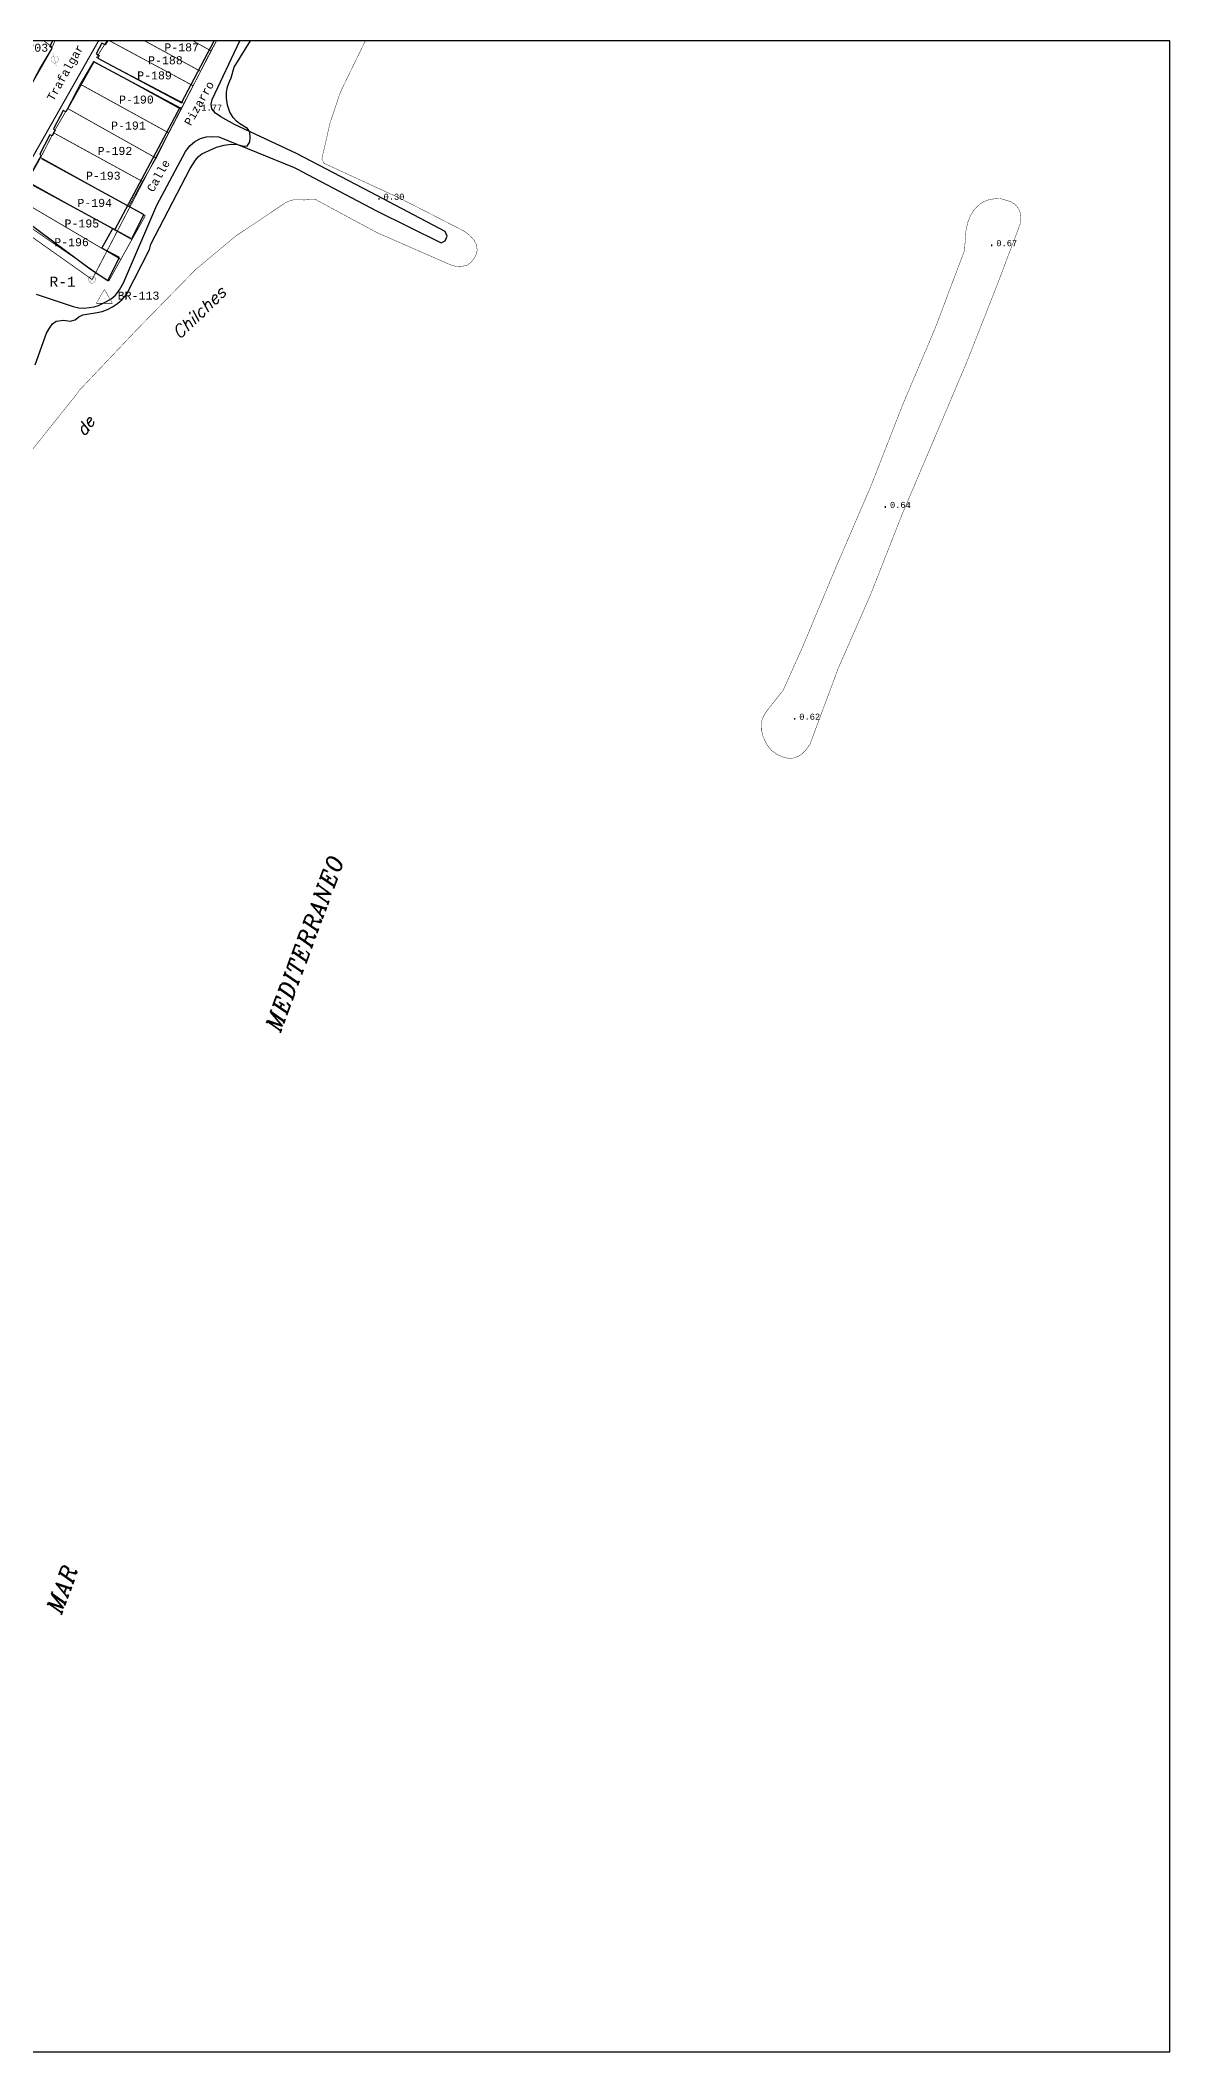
# Model space of a CAD drawing. Extents: x 743000 to 743800, y 4405200 to 4405700.
# Drawn here: x 743519 to 743800, y 4405200 to 4405700 of the extents above; entities that cross this region are included whole.
import ezdxf
from ezdxf.enums import TextEntityAlignment as Align

# ---------------------------------------------------------------- set-up
doc = ezdxf.new("R2010")
doc.units = 0
doc.header["$MEASUREMENT"] = 0
for name, color, linetype in [('10', 7, 'CONTINUOUS'), ('13', 7, 'CONTINUOUS'), ('16', 7, 'CONTINUOUS'), ('2', 7, 'CONTINUOUS'), ('21', 7, 'CONTINUOUS'), ('24', 7, 'CONTINUOUS'), ('32', 7, 'CONTINUOUS'), ('46', 7, 'CONTINUOUS'), ('50', 7, 'CONTINUOUS'), ('51', 7, 'CONTINUOUS'), ('6', 7, 'CONTINUOUS'), ('8', 7, 'CONTINUOUS')]:
    doc.layers.add(name, color=color, linetype=linetype)
doc.styles.add('ITALICC', font='italicc', dxfattribs={"height": 0.2})
doc.styles.add('MONOTXT', font='monotxt', dxfattribs={"height": 0.2})

msp = doc.modelspace()

# ---------------------------------------------------------------- linework, layer by layer
at = {"layer": '10', "color": 7, "linetype": 'Continuous'}
for points, const_width in [([(743531.93, 4405641.54), (743532.36, 4405641.4), (743532.55, 4405641.27), (743532.6799999998, 4405641.1), (743532.79, 4405640.89), (743532.82, 4405640.67), (743532.82, 4405640.46), (743532.63, 4405640.05), (743532.44, 4405639.89), (743532.2499999999, 4405639.78), (743532.04, 4405639.73), (743531.82, 4405639.73), (743531.6, 4405639.78), (743531.42, 4405639.89), (743531.2299999999, 4405640.05), (743531.04, 4405640.46), (743531.06, 4405640.89), (743531.1700000002, 4405641.1), (743531.31, 4405641.27), (743531.5, 4405641.4), (743531.93, 4405641.54)], 0.05), ([(743531.33, 4405641.29), (743532.5799999998, 4405640)], 0.05), ([(743532.55, 4405641.27), (743531.31, 4405640)], 0.05), ([(743533.0099999999, 4405634.72), (743535.0099999999, 4405638.19)], 0.1), ([(743537.0099999999, 4405634.72), (743535.0099999999, 4405638.19)], 0.1), ([(743533.0099999999, 4405634.73), (743537.0099999999, 4405634.73)], 0.1)]:
    msp.add_lwpolyline(points, dxfattribs=dict(at, const_width=const_width))
at = {"layer": '13', "color": 3, "linetype": 'Continuous', "const_width": 0.3}
msp.add_lwpolyline([(743431.07, 4405500), (743450.56, 4405538.99), (743465.56, 4405568.23), (743509.0899999999, 4405656.84), (743533.5600000002, 4405700)], dxfattribs=at)
at = {"layer": '16', "color": 5, "linetype": 'Continuous', "const_width": 0.2}
msp.add_lwpolyline([(743509.0899999999, 4405656.84), (743531.9599999998, 4405640.65), (743562.9, 4405700)], dxfattribs=at)
at = {"layer": '2', "color": 7, "linetype": 'Continuous'}
msp.add_3dface([(743800, 4405200), (743800, 4405700), (743000.0000000001, 4405700), (743000.0000000001, 4405200)], dxfattribs=at)
at = {"layer": '21', "color": 30, "linetype": 'Continuous', "elevation": 1}
for points in [[(743546.5799999998, 4405649.41), (743556.37, 4405668.23), (743557.66, 4405670.33), (743558.44, 4405671.24), (743559.2899999998, 4405671.91), (743562.93, 4405673.57), (743564.7899999998, 4405674.07), (743566.56, 4405674.3), (743568.1199999999, 4405674.21), (743569.25, 4405673.9), (743570.51, 4405673.77), (743571.16, 4405674.89), (743571.3, 4405675.92), (743571.1799999998, 4405677.39), (743570.59, 4405678.22), (743568.74, 4405679.34), (743567.8599999999, 4405680.02), (743567.04, 4405680.95), (743566.21, 4405682.29), (743565.64, 4405683.99), (743565.37, 4405685.74), (743565.37, 4405687.23), (743565.62, 4405688.54), (743566.1, 4405689.87), (743566.56, 4405690.81), (743567.3299999998, 4405693.46), (743571.36, 4405700)], [(743517.7800000001, 4405619.48), (743520.6399999999, 4405627.31), (743521.3299999998, 4405628.52), (743522.14, 4405629.6), (743523.06, 4405630.33), (743524.8900000001, 4405630.58), (743526.5, 4405630.28), (743527.7299999999, 4405630.67), (743528.68, 4405631.4), (743529.67, 4405631.86), (743533.2399999999, 4405632.43), (743534.4599999998, 4405632.73), (743535.77, 4405633.21), (743537.05, 4405633.85), (743538.2799999998, 4405634.67), (743539.4500000002, 4405635.67), (743540.5299999998, 4405636.94), (743546.26, 4405648.13), (743546.5799999998, 4405649.41)]]:
    msp.add_lwpolyline(points, dxfattribs=at)
at = {"layer": '32', "color": 5, "linetype": 'Continuous', "const_width": 0.1}
for points in [[(743599.9199999998, 4405700), (743593.95, 4405687.73), (743593.42, 4405686.38), (743591.1699999998, 4405679.69), (743589.1, 4405670.64), (743589.61, 4405669.57), (743608.67, 4405660.78), (743624.35, 4405652.76), (743625.8200000002, 4405651.7), (743626.93, 4405650.47), (743627.5999999999, 4405649.19), (743627.7399999999, 4405647.86), (743627.3799999999, 4405646.57), (743626.5799999998, 4405645.31), (743625.3299999998, 4405644.24), (743623.56, 4405643.83), (743622.54, 4405643.91), (743621.42, 4405644.17), (743602.8, 4405652.32), (743587.5899999999, 4405660.51), (743586.3399999999, 4405660.55), (743584.84, 4405660.65)], [(743528.1599999998, 4405612.17), (743528.7699999998, 4405613.09), (743543.0600000002, 4405628.16), (743557.73, 4405643.16), (743567.76, 4405651.52), (743580.0400000002, 4405659.74), (743580.9599999998, 4405660.16), (743582.0500000002, 4405660.47), (743583.0700000002, 4405660.45), (743584.8, 4405660.43)], [(743757.51, 4405660.83), (743755.1399999999, 4405660.56), (743753.7299999999, 4405660), (743752.85, 4405659.46), (743751.99, 4405658.68), (743751.14, 4405657.72), (743750.41, 4405656.48), (743749.7599999999, 4405654.85), (743749.3100000002, 4405652.83), (743748.93, 4405647.85), (743741.7, 4405628.68), (743733.57, 4405609.52), (743725.67, 4405589.3), (743717.0500000002, 4405569.3), (743708.6199999999, 4405549.17), (743703.8499999999, 4405538.52), (743699.9099999998, 4405533.57), (743699.2399999999, 4405532.57), (743698.76, 4405531.61), (743698.45, 4405530.65), (743698.41, 4405528.72), (743698.9, 4405526.84), (743699.74, 4405525.1), (743700.87, 4405523.62), (743702.3799999999, 4405522.53), (743704.0999999999, 4405521.79), (743705.8699999999, 4405521.52), (743707.71, 4405522.12), (743708.67, 4405522.84), (743709.63, 4405523.85), (743710.5100000001, 4405525.12), (743717.5899999999, 4405544.11), (743725.63, 4405562.43), (743733.3499999999, 4405582.09), (743741.6099999999, 4405601.5), (743749.51, 4405620.12), (743756.99, 4405639.12), (743762.84, 4405654.57), (743762.9899999999, 4405655.9), (743762.8499999999, 4405657.17), (743762.35, 4405658.34), (743761.51, 4405659.34), (743760.5099999999, 4405659.98), (743757.7199999999, 4405660.84)], [(743462.77, 4405500), (743463.06, 4405500.69), (743472.3699999999, 4405519.16), (743482.14, 4405537.46), (743491.8699999999, 4405556.61), (743501.5799999998, 4405574.34), (743512.06, 4405592.03), (743525.19, 4405608.5), (743528.1599999998, 4405612.17)]]:
    msp.add_lwpolyline(points, dxfattribs=at)
at = {"layer": '46', "color": 7, "linetype": 'Continuous', "const_width": 0.2}
for points in [[(743509.3999999998, 4405677.07), (743513.04, 4405682.57), (743515.79, 4405687.09), (743518.8999999998, 4405693.16), (743521.95, 4405698.21), (743522.52, 4405699.5)], [(743522.1499999998, 4405698.4), (743519.93, 4405700)], [(743522.7099999998, 4405700), (743521.95, 4405698.21)], [(743554.8499999999, 4405684.42), (743533.07, 4405695.85), (743535.63, 4405700)], [(743536.08, 4405640.23), (743539.0899999999, 4405645.64), (743541.8599999999, 4405650.59), (743545.1800000002, 4405656.51), (743541.1199999999, 4405658.83), (743544.49, 4405665.02), (743547.88, 4405670.83), (743551.04, 4405677.1), (743554.0999999999, 4405682.94), (743557.0899999999, 4405688.83), (743558.95, 4405692.42), (743561.53, 4405697.52), (743562.89, 4405700)], [(743557.0899999999, 4405688.83), (743536.3299999998, 4405700)], [(743558.95, 4405692.42), (743545.03, 4405700)], [(743561.53, 4405697.52), (743557.0199999998, 4405700)], [(743554.0999999999, 4405682.94), (743532.3299999998, 4405694.92), (743528.97, 4405689.24), (743525.8499999999, 4405683.19), (743522.34, 4405677.16), (743519.17, 4405670.99), (743515.86, 4405665.05), (743513.4999999999, 4405660.7), (743510.9100000001, 4405657.53), (743536.08, 4405640.23)], [(743528.97, 4405689.24), (743551.04, 4405677.1)], [(743547.88, 4405670.83), (743525.8499999999, 4405683.19)], [(743522.34, 4405677.16), (743544.49, 4405665.02)], [(743541.1199999999, 4405658.83), (743519.17, 4405670.99)], [(743515.86, 4405665.05), (743541.8599999999, 4405650.59)], [(743539.0899999999, 4405645.64), (743513.4999999999, 4405660.7)]]:
    msp.add_lwpolyline(points, dxfattribs=at)
at = {"layer": '50', "color": 7, "linetype": 'Continuous'}
msp.add_line((743535.0099999999, 4405635.88), (743535.0099999999, 4405635.88), dxfattribs=at)
at = {"layer": '51', "color": 1, "linetype": 'Continuous', "extrusion": (0.5894690698883551, 0.8077909479840422, 0), "const_width": 0.05, "elevation": 3997166.303951}
msp.add_lwpolyline([(1996415.591994599, 6.43), (1996413.3017981, 6.49)], dxfattribs=at)
at = {"layer": '51', "color": 1, "linetype": 'Continuous', "extrusion": (0.4722457032130288, 0.8814669567243189, 0), "const_width": 0.05, "elevation": 4234610.912137}
msp.add_lwpolyline([(1425169.994772646, 5.89), (1425147.146496999, 5.03)], dxfattribs=at)
at = {"layer": '51', "color": 1, "linetype": 'Continuous', "extrusion": (-0.4717920991961339, -0.8817098247927748, 0), "const_width": 0.05, "elevation": -4235347.758804}
msp.add_lwpolyline([(-1422967.766578804, 5.08), (-1422983.281887374, 5.62)], dxfattribs=at)
at = {"layer": '51', "color": 1, "linetype": 'Continuous', "extrusion": (0.4810088925137752, 0.8767157152251075, 0), "const_width": 0.05, "elevation": 4220204.133701}
msp.add_lwpolyline([(1467292.446098517, 4.82), (1467288.225802318, 5.08)], dxfattribs=at)
at = {"layer": '51', "color": 1, "linetype": 'Continuous', "extrusion": (-0.4847104605154989, -0.8746746649279681, 0), "const_width": 0.05, "elevation": -4213940.994739}
msp.add_lwpolyline([(-1485112.662186283, 5.29), (-1485137.254187015, 5.47)], dxfattribs=at)
at = {"layer": '51', "color": 1, "linetype": 'Continuous', "extrusion": (0.4754400783000136, 0.8797481071000252, 0), "const_width": 0.05, "elevation": 4229393.148389}
msp.add_lwpolyline([(1440522.633288182, 6), (1440498.171740806, 5.59)], dxfattribs=at)
at = {"layer": '51', "color": 1, "linetype": 'Continuous', "extrusion": (-0.4829276442886468, -0.8756602596794139, 0), "const_width": 0.05, "elevation": -4216943.846352}
msp.add_lwpolyline([(-1476525.220538579, 5.5), (-1476549.944739274, 6.06)], dxfattribs=at)
at = {"layer": '51', "color": 1, "linetype": 'Continuous', "extrusion": (0.5048264467122419, 0.8632208632209327, 0), "const_width": 0.05, "elevation": 4178403.485871}
msp.add_lwpolyline([(1582278.05072465, 7.99), (1582253.329357374, 5.46)], dxfattribs=at)
at = {"layer": '51', "color": 1, "linetype": 'Continuous'}
for points in [[(743494.5199999998, 4405700, 5.6), (743492.51, 4405696.56, 5.6), (743492.7199999999, 4405696.36, 5.6), (743492.5999999999, 4405696.12, 5.6), (743495.75, 4405694.07, 4.93), (743492.7399999999, 4405688.34, 4.66), (743509.58, 4405676.56, 6.01), (743515.5999999999, 4405687.45, 6.11), (743515.8299999998, 4405687.34, 6.11), (743521.9899999999, 4405698.18, 6.62), (743521.4300000002, 4405698.59, 5.68), (743522.1800000002, 4405700, 5.64)], [(743535.77, 4405700, 5.74), (743535.2099999998, 4405698.98, 5.79), (743534.3399999999, 4405699.38, 5.73), (743533.0099999999, 4405696.77, 5.73), (743533.69, 4405696.36, 5.73), (743533.3499999999, 4405695.68, 5.73), (743554.18, 4405684.6, 5.15), (743562.3299999998, 4405700, 5.15)], [(743553.95, 4405683.25, 5.19), (743532.36, 4405694.81, 5.74), (743525.3899999999, 4405682.38, 6.11), (743524.7499999999, 4405682.68, 6.08), (743522.32, 4405678.08, 5.94), (743522.78, 4405677.81, 5.94), (743522.0200000001, 4405676.42, 5.94), (743521.44, 4405676.61, 5.94), (743518.9799999999, 4405671.82, 5.94), (743519.3100000002, 4405671.51, 5.94), (743512.86, 4405660, 6.01), (743512.08, 4405660.33, 6.01), (743510.64, 4405657.46, 5.89), (743515.22, 4405654.3, 5.6), (743515.6199999999, 4405655.04, 5.59), (743531.77, 4405643.03, 5.62), (743535.8599999999, 4405640.37, 5.62), (743538.7599999999, 4405646.15, 5.63), (743534.41, 4405648.41, 5.62), (743537.0799999998, 4405653.310000001, 5.91), (743537.6799999998, 4405653.14, 5.91), (743553.8799999999, 4405683.47, 5.36), (743553.95, 4405683.25, 5.19)], [(743519.3499999999, 4405670.71, 6.06), (743544.8099999998, 4405656.81, 3.31), (743541.7499999999, 4405650.78, 3.12), (743515.8099999998, 4405664.88, 7.99)]]:
    msp.add_polyline3d(points, dxfattribs=at)
at = {"layer": '6', "color": 1, "linetype": 'Continuous', "extrusion": (0.8717367315826644, -0.4899745613902562, 0), "const_width": 0.05, "elevation": -1510521.442291}
msp.add_lwpolyline([(4204919.657587789, 2.24), (4204876.59412764, 2.12)], dxfattribs=at)
at = {"layer": '6', "color": 1, "linetype": 'Continuous', "extrusion": (0.8717641027523603, -0.4899258608732267, 0), "const_width": 0.05, "elevation": -1510280.027596}
msp.add_lwpolyline([(4205007.691563234, 2.25), (4204960.970208374, 2.12)], dxfattribs=at)
at = {"layer": '6', "color": 7, "linetype": 'Continuous'}
for points in [[(743583.2099999998, 4405667.98, 0.45), (743584.1399999999, 4405667.48, 0.45), (743602.66, 4405657.76, 0.32), (743618.81, 4405649.79, 0.17), (743619.7599999999, 4405650.24, 0.17), (743620.3000000002, 4405651.44, 0.17), (743619.7900000002, 4405652.62, 0.16), (743601.2, 4405662.37, 0.15), (743582.7799999998, 4405672.01, 0.52), (743567.37, 4405679.17, 1.55), (743563.99, 4405681.08, 1.82), (743562.66, 4405681.98, 1.9), (743561.78, 4405683.060000001, 1.94), (743561.57, 4405684.24, 1.94), (743561.8100000002, 4405685.38, 1.94), (743568.7, 4405700, 1.94)], [(743518.05, 4405637.03, 1.92), (743527.2800000001, 4405633.91, 1.93), (743528.67, 4405633.65, 1.93), (743529.99, 4405633.57, 1.93), (743532.44, 4405633.89, 1.93), (743533.5199999998, 4405634.22, 1.93), (743535.5799999998, 4405635.21, 1.93), (743536.7000000002, 4405635.87, 1.93), (743537.7399999999, 4405636.73, 1.93), (743538.8, 4405638.09, 2.08), (743539.79, 4405639.87, 2.14), (743548.0899999999, 4405659.11, 2.15), (743555.2299999999, 4405672.46, 2.16), (743556.28, 4405673.87, 2.16), (743557.5199999998, 4405674.99, 2.16), (743558.9, 4405675.72, 2.09), (743560.3, 4405676.09, 1.98), (743561.8299999998, 4405676.21, 1.97), (743563.44, 4405676.14, 1.92), (743582.2, 4405668.5, 0.45), (743583.2099999998, 4405667.98, 0.45)]]:
    msp.add_polyline3d(points, dxfattribs=at)
at = {"layer": '8', "color": 7, "linetype": 'Continuous', "const_width": 0.05, "elevation": 4.18}
for points in [[(743523.0799999998, 4405693.71), (743522.2000000002, 4405696.99)], [(743523.0899999999, 4405696.12), (743523.0400000002, 4405696.15), (743522.9799999999, 4405696.17), (743522.93, 4405696.2), (743522.8799999999, 4405696.21), (743522.82, 4405696.23), (743522.7700000001, 4405696.23), (743522.7099999998, 4405696.24), (743522.66, 4405696.24), (743522.6, 4405696.24), (743522.54, 4405696.24), (743522.4799999999, 4405696.23), (743522.4299999998, 4405696.22), (743522.3699999999, 4405696.2), (743522.32, 4405696.19), (743522.27, 4405696.16), (743522.22, 4405696.14), (743522.1699999998, 4405696.11), (743522.1199999999, 4405696.08), (743522.0799999998, 4405696.05), (743522.03, 4405696.01), (743521.9899999999, 4405695.97), (743521.9599999998, 4405695.93), (743521.9199999998, 4405695.88), (743521.89, 4405695.83), (743521.8599999999, 4405695.78), (743521.83, 4405695.74), (743521.81, 4405695.68), (743521.79, 4405695.63), (743521.77, 4405695.57), (743521.76, 4405695.52), (743521.75, 4405695.46), (743521.75, 4405695.41), (743521.75, 4405695.35), (743521.75, 4405695.29), (743521.75, 4405695.24), (743521.76, 4405695.18), (743521.77, 4405695.13), (743521.79, 4405695.07), (743521.81, 4405695.02), (743521.83, 4405694.97), (743521.8599999999, 4405694.91), (743521.89, 4405694.87), (743521.9199999998, 4405694.82), (743521.95, 4405694.78), (743521.9899999999, 4405694.73), (743522.03, 4405694.69), (743522.0799999998, 4405694.66), (743522.1199999999, 4405694.62), (743522.1699999998, 4405694.59), (743522.22, 4405694.56), (743522.27, 4405694.54), (743522.32, 4405694.52), (743522.3699999999, 4405694.5), (743522.4299999998, 4405694.48), (743522.4899999999, 4405694.47), (743522.54, 4405694.46), (743522.6, 4405694.46), (743522.65, 4405694.45), (743522.7099999998, 4405694.46), (743522.7700000001, 4405694.47), (743522.82, 4405694.48), (743522.8799999999, 4405694.49), (743522.93, 4405694.5), (743522.9899999999, 4405694.52), (743523.0400000002, 4405694.55), (743523.0899999999, 4405694.58), (743523.1399999999, 4405694.61), (743523.1799999998, 4405694.64), (743523.2199999999, 4405694.68), (743523.2699999998, 4405694.71), (743523.31, 4405694.75), (743523.3399999999, 4405694.8), (743523.38, 4405694.84), (743523.4099999998, 4405694.89), (743523.4299999998, 4405694.94), (743523.46, 4405694.99), (743523.48, 4405695.05), (743523.5, 4405695.1), (743523.5099999999, 4405695.15), (743523.5199999998, 4405695.21), (743523.5299999998, 4405695.27), (743523.5299999998, 4405695.32), (743523.5299999998, 4405695.38), (743523.5299999998, 4405695.43), (743523.5199999998, 4405695.49), (743523.5099999999, 4405695.55), (743523.5, 4405695.6), (743523.48, 4405695.66), (743523.46, 4405695.71), (743523.44, 4405695.76), (743523.4099999998, 4405695.81), (743523.38, 4405695.86), (743523.3399999999, 4405695.9), (743523.31, 4405695.95), (743523.2699999998, 4405695.99), (743523.2299999999, 4405696.03), (743523.1799999998, 4405696.060000001), (743523.13, 4405696.09), (743523.0899999999, 4405696.12)]]:
    msp.add_lwpolyline(points, dxfattribs=at)

# ---------------------------------------------------------------- texts
at = {"layer": '24', "color": 7, "linetype": 'Continuous', "style": 'MONOTXT'}
for s, height, p in [('.                           ', 1.99, (743557.11, 4405682.6, 1.77)), ('1.77                        ', 1.5, (743559.1099999999, 4405682.6, 1.77)), ('0.30                        ', 1.5, (743604.45, 4405660.47, 0.3)), ('.                           ', 1.99, (743602.45, 4405660.47, 0.3)), ('.                           ', 1.99, (743754.8499999999, 4405648.94, 0.67)), ('0.67                        ', 1.5, (743756.85, 4405648.94, 0.67)), ('.                           ', 1.99, (743728.3999999998, 4405583.86, 0.64)), ('0.64                        ', 1.5, (743730.4, 4405583.86, 0.64)), ('.                           ', 1.99, (743705.84, 4405531.2, 0.62)), ('0.62                        ', 1.5, (743707.8399999999, 4405531.2, 0.62))]:
    msp.add_text(s, height=height, dxfattribs=at).set_placement(p)
at = {"layer": '50', "color": 7, "linetype": 'Continuous', "style": 'MONOTXT'}
for s, rotation, p in [('Calle      Trafalgar        ', 60.65000000200001, (743513.05, 4405668.33)), ('Calle      Pizarro', 60.6499999751, (743547.2, 4405662.21))]:
    msp.add_text(s, height=1.99, rotation=rotation, dxfattribs=at).set_placement(p)
for s, height, p in [('P-203', 1.99, (743512.4199999998, 4405697.29)), ('P-187                       ', 1.99, (743549.9300000002, 4405697.39)), ('P-189                       ', 1.99, (743543.18, 4405690.41)), ('P-188                       ', 1.99, (743545.89, 4405694.17)), ('P-190                       ', 1.99, (743538.68, 4405684.4)), ('P-191                       ', 1.99, (743536.6900000002, 4405677.94)), ('P-192                       ', 1.99, (743533.3399999999, 4405671.63)), ('P-193                       ', 1.99, (743530.44, 4405665.47)), ('P-194                       ', 1.99, (743528.3000000002, 4405658.71)), ('P-195                       ', 1.99, (743525.1099999999, 4405653.6)), ('P-196                       ', 1.99, (743522.55, 4405648.94)), ('R-1                         ', 2.5, (743521.3699999999, 4405638.86))]:
    msp.add_text(s, height=height, dxfattribs=at).set_placement(p)
msp.add_text('BR-113', height=2, dxfattribs=at).set_placement((743543.5, 4405636.65), align=Align.MIDDLE)
at = {"layer": '50', "color": 7, "linetype": 'Continuous', "style": 'ITALICC'}
for s, rotation, p in [('Chilches', 43.9899990939, (743558.5066017219, 4405632.522624932)), ('de', 53.9899993674, (743530.2466020588, 4405604.271629308))]:
    msp.add_text(s, height=3, rotation=rotation, dxfattribs=at).set_placement(p, align=Align.MIDDLE)
for s, p in [('MEDITERRANEO', (743586.6949107788, 4405474.924726159)), ('MAR', (743526.3815455771, 4405314.379779661))]:
    msp.add_text(s, height=4, rotation=69.66787680270001, dxfattribs=at).set_placement(p, align=Align.CENTER)

doc.saveas('drawing.dxf')
